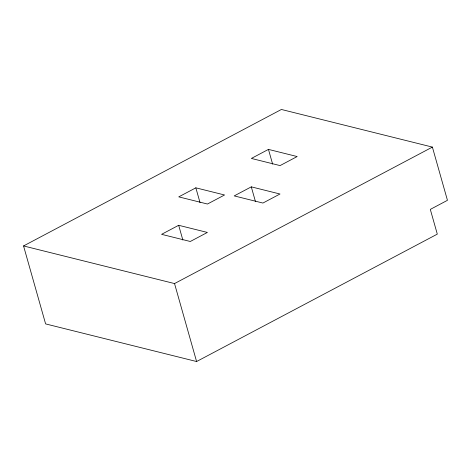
<?xml version="1.0" encoding="UTF-8"?>
<svg xmlns="http://www.w3.org/2000/svg" width="471" height="471" viewBox="0 0 471 471"><rect width="100%" height="100%" fill="white"/><g stroke="black" fill="none" stroke-linecap="round" stroke-linejoin="round"><path stroke-width="0.71" d="M23.55 245.944L281.405 109.472L432.39 147.093L447.45 200.316L430.306 209.395L437.306 234.128L196.595 361.528L45.61 323.907L23.55 245.944L174.535 283.566L432.39 147.093M195.842 187.829L178.756 196.872L207.464 204.025L224.549 194.982L195.842 187.829L200.016 202.577M268.458 149.395L251.373 158.439L280.074 165.592L297.16 156.549L268.458 149.395L272.632 164.144M178.674 225.291L161.588 234.334L190.29 241.488L207.375 232.444L178.674 225.291L182.848 240.039M251.29 186.857L234.205 195.901L262.906 203.054L279.992 194.011L251.29 186.857L255.465 201.606M174.535 283.566L196.595 361.528"/></g></svg>
